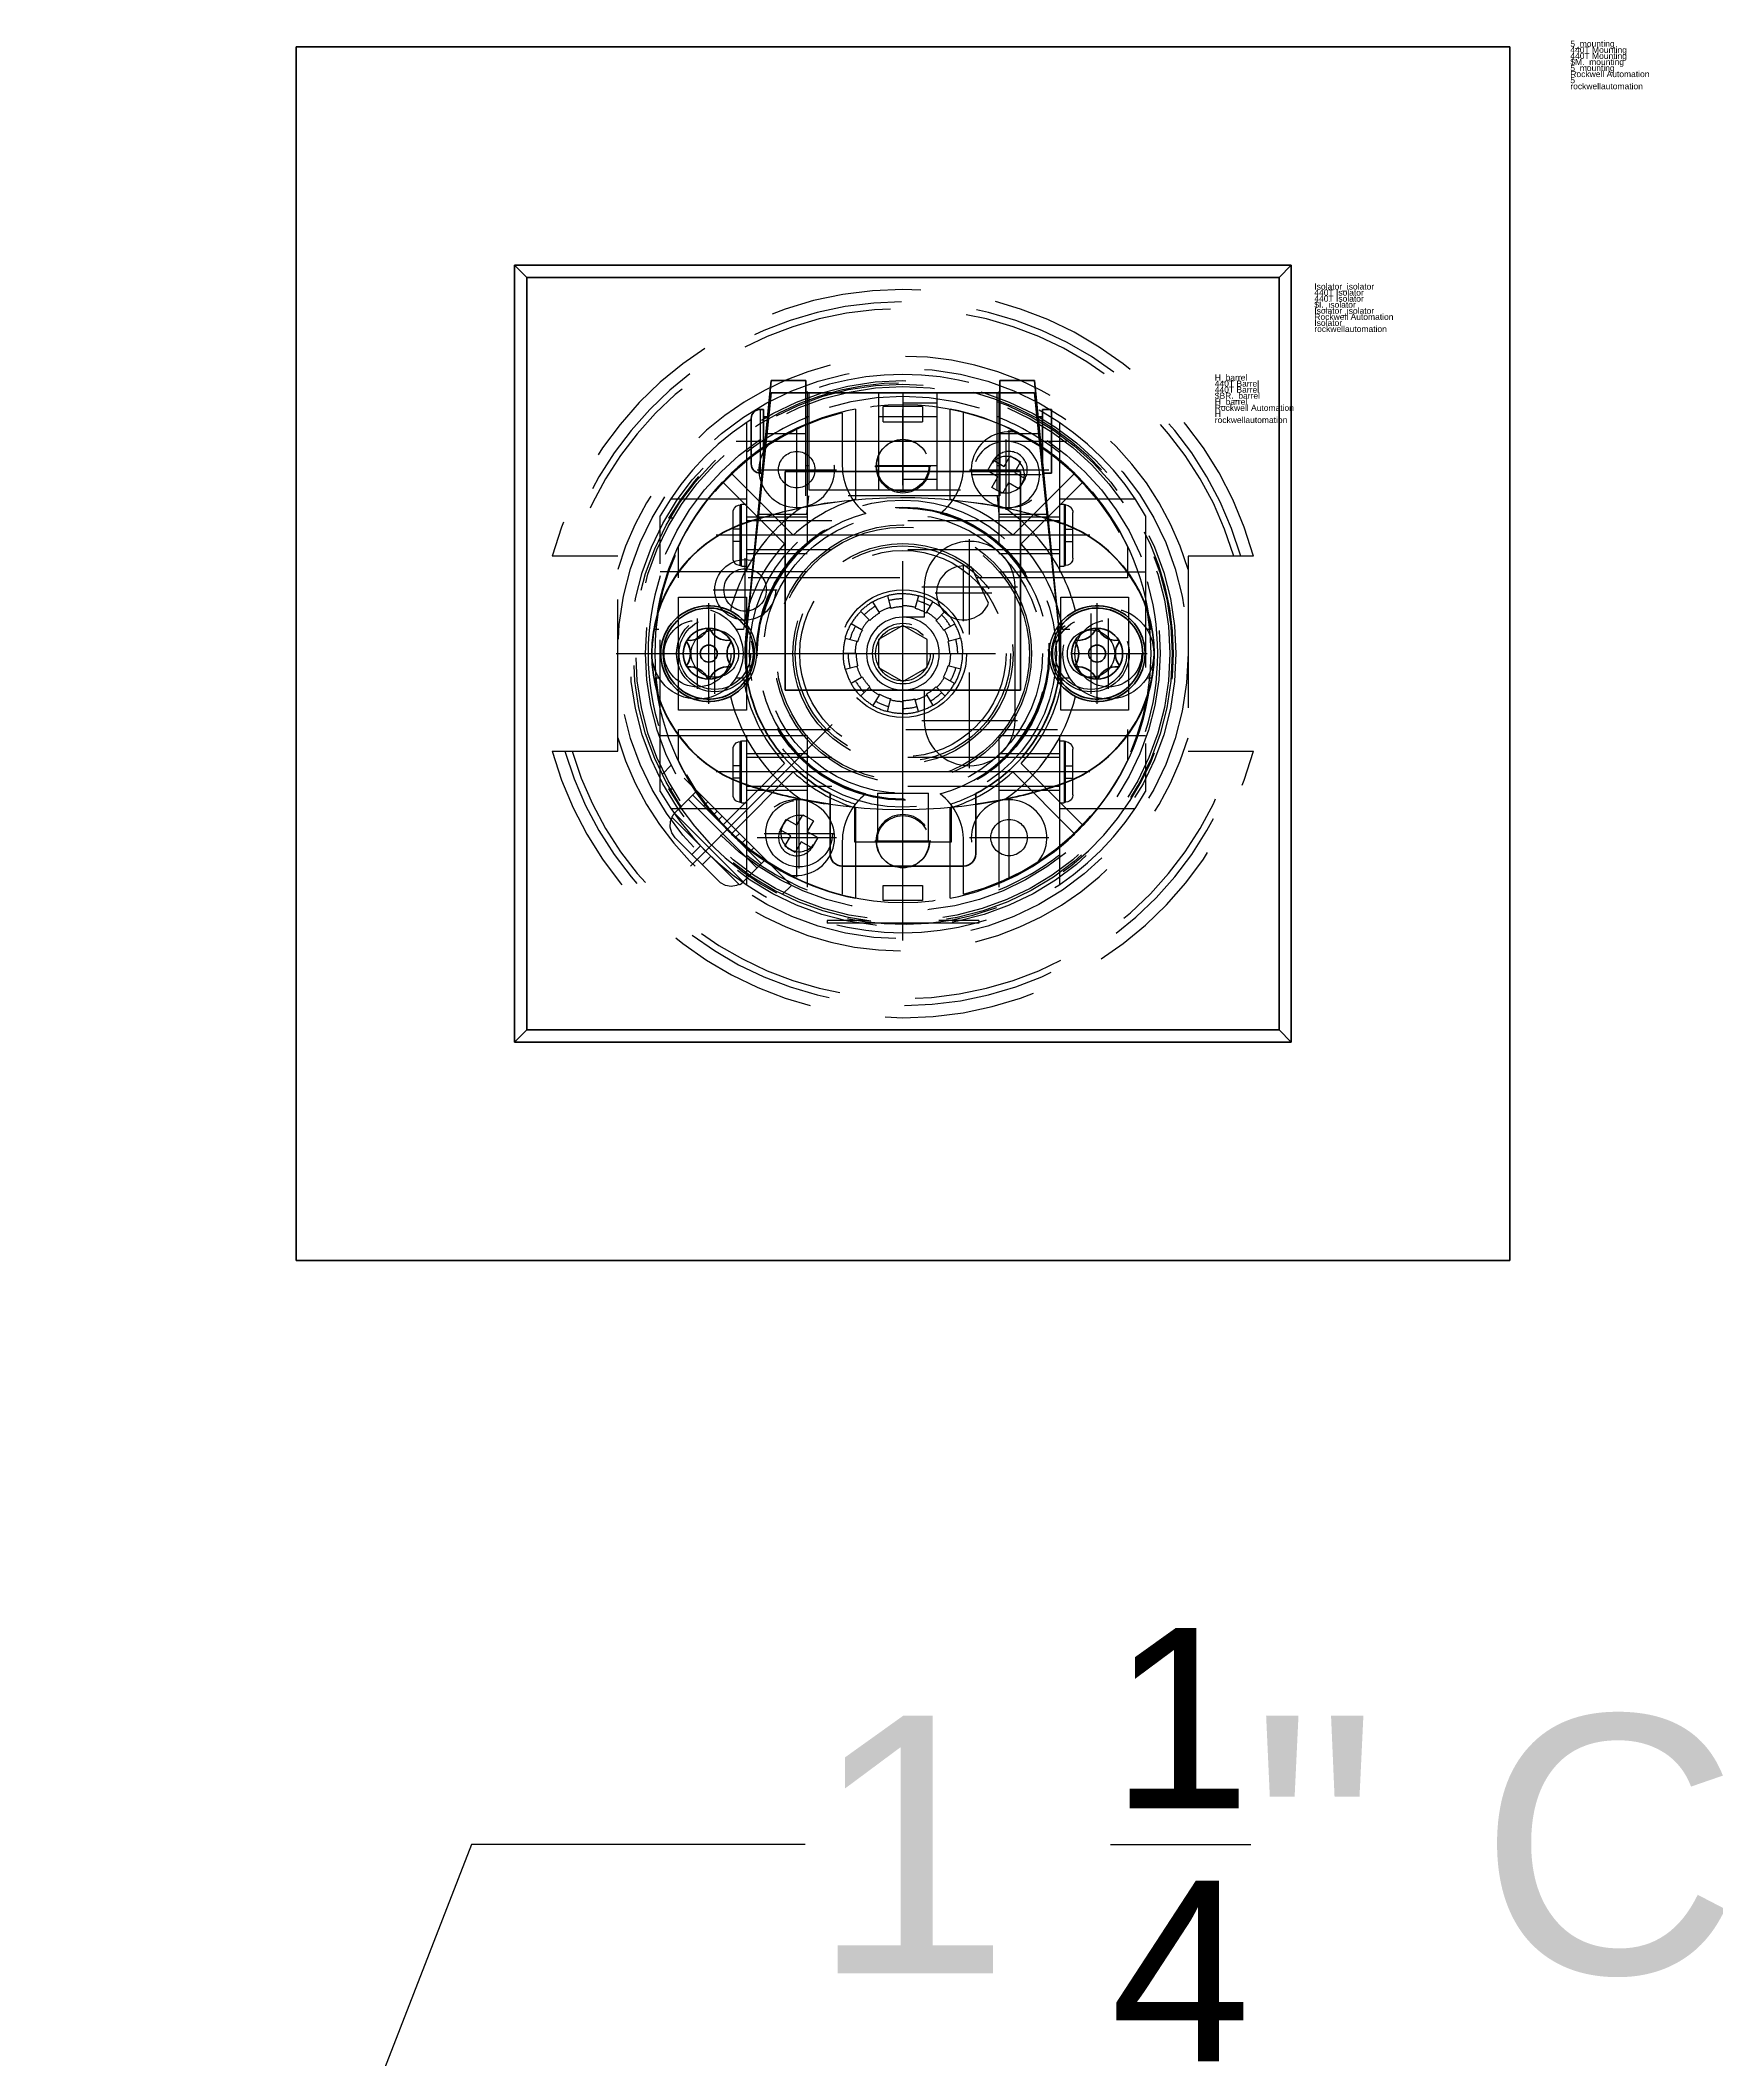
# Model space of a CAD drawing. Header units: inches. Extents: x 0 to 102, y 0 to 66.
# Drawn here: x 76.56 to 82.09, y 26.14 to 32.8 of the extents above; entities that cross this region are included whole.
import ezdxf
from ezdxf.enums import TextEntityAlignment as Align

# ---------------------------------------------------------------- set-up
doc = ezdxf.new("R2010")
doc.units = ezdxf.units.IN
doc.header["$MEASUREMENT"] = 0
doc.linetypes.add('CENTER', pattern=[2, 1.25, -0.25, 0.25, -0.25])
doc.linetypes.add('DASHED', pattern=[0.75, 0.5, -0.25])
for name, color, linetype, lineweight in [('2d ConnectionPoints', 7, 'Continuous', 50), ('AM_0', 7, 'Continuous', 50), ('AM_4', 3, 'Continuous', 25), ('AM_5', 3, 'Continuous', 25), ('AM_6', 2, 'Continuous', 35), ('AM_7', 7, 'CENTER', 25), ('AM_9', 6, 'DASHED', 25)]:
    doc.layers.add(name, color=color, linetype=linetype, lineweight=lineweight)
for name, color, linetype in [('PCAT', 9, 'Continuous'), ('PMISC', 7, 'Continuous'), ('PSYMS', 7, 'Continuous')]:
    doc.layers.add(name, color=color, linetype=linetype)
doc.styles.get("Standard").update_dxf_attribs({"font": 'arial.ttf'})
doc.styles.add('WD', font='romans.shx', dxfattribs={"height": 0.185})
doc.dimstyles.get("Standard").update_dxf_attribs({"dimtxt": 0.18, "dimasz": 0.18, "dimexe": 0.18, "dimexo": 0.0625, "dimgap": 0.09, "dimtad": 0, "dimtih": 1, "dimtoh": 1, "dimdec": 4, "dimzin": 0, "dimdsep": 46, "dimtxsty": 'Standard', "dimcen": 0.09, "dimadec": 0, "dimazin": 0, "dimtfac": 1, "dimtdec": 4, "dimtofl": 0, "dimtmove": 0, "dimatfit": 3, "dimfxl": 1, "dimtolj": 1, "dimtzin": 0, "dimarcsym": 0})

# ---------------------------------------------------------------- blocks, each defined once
blk = doc.blocks.new('AB_440T-MRPSE100E')
at = {"layer": '2d ConnectionPoints'}
blk.add_point((0, 0), dxfattribs=at)
blk.add_point((0, 0), dxfattribs=at)
blk.add_point((0, 0), dxfattribs=at)
blk.add_point((0, 0), dxfattribs=at)
at = {"layer": 'AM_0'}
for p, q in [((-2, 2), (-2, -2)), ((2, 2), (-2, 2)), ((2, -2), (2, 2)), ((-1.28, -1.28), (-1.28, 1.28)), ((-1.28, 1.28), (1.28, 1.28)), ((-1.24, 1.24), (-1.28, 1.28)), ((1.28, 1.28), (1.24, 1.24)), ((1.28, -1.28), (1.28, 1.28)), ((-1.24, -1.24), (-1.24, 1.24)), ((-1.24, 1.24), (1.24, 1.24)), ((1.24, 1.24), (1.24, -1.24)), ((-0.434, 0.9), (-0.5175, 0.0509)), ((-0.32, 0.9), (-0.434, 0.9)), ((-0.32, 0.86), (-0.32, 0.9)), ((0.434, 0.9), (0.32, 0.9)), ((0.32, 0.9), (0.32, 0.86)), ((0.5175, 0.0509), (0.434, 0.9)), ((-0.434, 0.86), (-0.5173, 0.0534)), ((-0.46, 0.805), (-0.47, 0.805)), ((-0.46, 0.805), (-0.46, 0.6356)), ((0.434, 0.86), (-0.434, 0.86)), ((0.5173, 0.0534), (0.434, 0.86)), ((0.49, 0.805), (0.46, 0.805)), ((0.46, 0.805), (0.46, 0.6356)), ((0.49, 0.805), (0.49, 0.595)), ((-0.5, 0.775), (-0.5, 0.625)), ((-0.4458, 0.78), (-0.46, 0.78)), ((0.46, 0.78), (0.4458, 0.78)), ((0.388, 0.6), (-0.388, 0.6)), ((-0.388, 0.6), (-0.388, -0.12)), ((0.388, -0.12), (0.388, 0.6)), ((-0.47, 0.595), (-0.464, 0.595)), ((0.464, 0.595), (0.49, 0.595)), ((-0.6393, 0.084), (-0.6407, 0.084)), ((0.6407, 0.084), (0.6393, 0.084)), ((-0.7124, 0.0426), (-0.7131, 0.0414)), ((-0.5669, 0.0414), (-0.5676, 0.0426)), ((0.5676, 0.0426), (0.5669, 0.0414)), ((0.7131, 0.0414), (0.7124, 0.0426)), ((-0.7131, -0.0414), (-0.7124, -0.0426)), ((-0.5676, -0.0426), (-0.5669, -0.0414)), ((0.5669, -0.0414), (0.5676, -0.0426)), ((0.7124, -0.0426), (0.7131, -0.0414)), ((-0.6407, -0.084), (-0.6393, -0.084)), ((-0.388, -0.12), (0.388, -0.12)), ((0.6393, -0.084), (0.6407, -0.084)), ((-0.24, -0.4613), (-0.24, -0.66)), ((0.24, -0.66), (0.24, -0.4613)), ((-0.2, -0.7), (0.2, -0.7)), ((-1.28, -1.28), (-1.24, -1.24)), ((-1.24, -1.24), (1.24, -1.24)), ((1.24, -1.24), (1.28, -1.28)), ((-1.28, -1.28), (1.28, -1.28)), ((-2, -2), (2, -2))]:
    blk.add_line(p, q, dxfattribs=at)
for points in [[(-0.5129, 0.0939), (-0.5176, 0.0999), (-0.5291, 0.1125), (-0.541, 0.1231), (-0.5554, 0.1334), (-0.5688, 0.141)], [(0.5688, 0.141), (0.5629, 0.1379), (0.5423, 0.1242), (0.5243, 0.1076), (0.5126, 0.0934)], [(-0.5688, -0.141), (-0.5629, -0.1379), (-0.5423, -0.1242), (-0.5243, -0.1076), (-0.5091, -0.0885)], [(0.511, -0.0913), (0.5176, -0.0999), (0.5291, -0.1125), (0.541, -0.1231), (0.5554, -0.1334), (0.5688, -0.141)], [(-0.3369, -0.4795), (-0.2671, -0.4922), (-0.24, -0.4964)], [(0.239, -0.4965), (0.2638, -0.4928), (0.3336, -0.4802), (0.3369, -0.4795)]]:
    blk.add_lwpolyline(points, dxfattribs=at)
for centre in [(-0.64, 0), (0.64, 0)]:
    blk.add_circle(centre, 0.028, dxfattribs=at)
for centre, radius, start, end in [((-0.47, 0.775), 0.03, 90, 180), ((-0.47, 0.625), 0.03, 180, 270), ((-0.372, 0), 0.456, 110, 250), ((0, -1.1664), 1.68, 106.56068, 108.3163), ((0, -1.1664), 1.68, 71.6837, 73.43932), ((0.372, 0), 0.456, 290, 70), ((-0.64, 0), 0.158, 63.20555, 296.79445), ((-0.64, 0), 0.1503, 33.29501, 327.25606), ((0.64, 0), 0.1503, 212.74394, 146.70499), ((0.64, 0), 0.158, 243.20555, 116.79445), ((-0.64, 0), 0.084, 90.47363, 149.52637), ((-0.7022, 0.1076), 0.064, 263.93797, 336.06203), ((-0.64, 0.0801), 0.004, 99.99682, 156.06203), ((-0.64, 0.0801), 0.004, 23.93797, 80.00318), ((-0.64, 0), 0.084, 30.47363, 89.52637), ((-0.5778, 0.1076), 0.064, 203.93797, 276.06203), ((0.64, 0), 0.084, 90.47363, 149.52637), ((0.5778, 0.1076), 0.064, 263.93797, 336.06203), ((0.64, 0.0801), 0.004, 99.99682, 156.06203), ((0.64, 0.0801), 0.004, 23.93797, 80.00318), ((0.64, 0), 0.084, 30.47363, 89.52637), ((0.7022, 0.1076), 0.064, 203.93797, 276.06203), ((-0.64, 0), 0.084, 150.47363, 209.52637), ((-0.7093, 0.04), 0.004, 159.99682, 216.06203), ((-0.7643, 0), 0.064, 323.93797, 36.06203), ((-0.7093, 0.04), 0.004, 83.93797, 140.00318), ((-0.5157, 0), 0.064, 143.93797, 216.06203), ((-0.5707, 0.04), 0.004, 39.99682, 96.06203), ((-0.5707, 0.04), 0.004, 323.93797, 20.00318), ((-0.64, 0), 0.084, 330.47363, 29.52637), ((0, 0), 0.52, 174.10725, 242.51357), ((0, 0), 0.52, 297.48643, 5.89275), ((0.64, 0), 0.084, 150.47363, 209.52637), ((0.5707, 0.04), 0.004, 159.99682, 216.06203), ((0.5157, 0), 0.064, 323.93797, 36.06203), ((0.5707, 0.04), 0.004, 83.93797, 140.00318), ((0.7643, 0), 0.064, 143.93797, 216.06203), ((0.7093, 0.04), 0.004, 39.99682, 96.06203), ((0.7093, 0.04), 0.004, 323.93797, 20.00318), ((0.64, 0), 0.084, 330.47363, 29.52637), ((-0.7093, -0.04), 0.004, 143.93797, 200.00318), ((-0.7093, -0.04), 0.004, 219.99682, 276.06203), ((-0.64, 0), 0.084, 210.47363, 269.52637), ((-0.7022, -0.1076), 0.064, 23.93797, 96.06203), ((-0.64, 0), 0.084, 270.47363, 329.52637), ((-0.5778, -0.1076), 0.064, 83.93797, 156.06203), ((-0.5707, -0.04), 0.004, 263.93797, 320.00318), ((-0.5707, -0.04), 0.004, 339.99682, 36.06203), ((0.5707, -0.04), 0.004, 143.93797, 200.00318), ((0.5707, -0.04), 0.004, 219.99682, 276.06203), ((0.64, 0), 0.084, 210.47363, 269.52637), ((0.5778, -0.1076), 0.064, 23.93797, 96.06203), ((0.64, 0), 0.084, 270.47363, 329.52637), ((0.7022, -0.1076), 0.064, 83.93797, 156.06203), ((0.7093, -0.04), 0.004, 263.93797, 320.00318), ((0.7093, -0.04), 0.004, 339.99682, 36.06203), ((-0.64, -0.0801), 0.004, 203.93797, 260.00318), ((-0.64, -0.0801), 0.004, 279.99682, 336.06203), ((0.64, -0.0801), 0.004, 203.93797, 260.00318), ((0.64, -0.0801), 0.004, 279.99682, 336.06203), ((0, 1.1664), 1.68, 251.6837, 258.43278), ((0, 1.1664), 1.68, 281.56722, 288.3163), ((0, 1.1048), 1.62, 256.79048, 260.87875), ((-0.2, -0.66), 0.04, 180, 270), ((0.2, -0.66), 0.04, 270, 360)]:
    blk.add_arc(centre, radius, start, end, dxfattribs=at)
at = {"layer": 'AM_4'}
blk.add_line((-0.47, 0.805), (-0.47, 0.595), dxfattribs=at)
for start, end in [(146.92829, 166.07363), (13.92637, 33.07171), (193.92637, 234.91002), (305.08998, 346.07363)]:
    blk.add_arc((0, 0), 0.586, start, end, dxfattribs=at)
at = {"layer": 'AM_5', "linetype": 'DASHED'}
for p, q in [((0.516, 0.4377), (-0.516, 0.4377)), ((0.516, 0.3423), (-0.516, 0.3423)), ((0.516, -0.3423), (-0.516, -0.3423)), ((0.516, -0.4377), (-0.516, -0.4377))]:
    blk.add_line(p, q, dxfattribs=at)
at = {"layer": 'AM_7'}
for p, q in [((0, -0.945), (0, 0.945)), ((-0.35, 0.4754), (-0.35, 0.737)), ((0.35, 0.4754), (0.35, 0.737)), ((-0.5495, 0.7), (0.5395, 0.7)), ((0.3406, 0.4744), (0.3406, 0.7054)), ((-0.4808, 0.6062), (-0.2192, 0.6062)), ((-0.0924, 0.6173), (0.0924, 0.6173)), ((-0.0903, 0.62), (0.0903, 0.62)), ((0.2192, 0.6062), (0.4808, 0.6062)), ((0.2251, 0.5899), (0.4561, 0.5899)), ((0.616, 0.39), (-0.616, 0.39)), ((0.22, 0.0625), (0.22, 0.3775)), ((-0.52, 0.105), (-0.52, 0.315)), ((0.2, 0.1065), (0.2, 0.2934)), ((-0.625, 0.21), (-0.415, 0.21)), ((0.0625, 0.22), (0.3775, 0.22)), ((0.1065, 0.2), (0.2934, 0.2)), ((-0.64, -0.1659), (-0.64, 0.1659)), ((0.64, -0.1659), (0.64, 0.1659)), ((-0.6771, -0.1155), (-0.6771, 0.1155)), ((-0.62, -0.1323), (-0.62, 0.1323)), ((0.62, -0.1323), (0.62, 0.1323)), ((0.6771, -0.1155), (0.6771, 0.1155)), ((-0.945, 0), (0.945, 0)), ((0.22, -0.3775), (0.22, -0.0625)), ((-0.7, -0.7), (-0.2333, -0.2333)), ((0.0625, -0.22), (0.3775, -0.22)), ((0.616, -0.39), (-0.616, -0.39)), ((-0.35, -0.737), (-0.35, -0.4754)), ((-0.3424, -0.7085), (-0.3424, -0.4775)), ((0.35, -0.737), (0.35, -0.4754)), ((-0.4579, -0.593), (-0.2269, -0.593)), ((-0.4808, -0.6062), (-0.2192, -0.6062)), ((-0.0924, -0.6173), (0.0924, -0.6173)), ((-0.0903, -0.62), (0.0903, -0.62)), ((0.2192, -0.6062), (0.4808, -0.6062))]:
    blk.add_line(p, q, dxfattribs=at)
at = {"layer": 'AM_9'}
for p, q in [((-0.32, 0.52), (-0.32, 0.86)), ((-0.316, 0.864), (-0.316, 0.27)), ((-0.31, 0.86), (-0.31, 0.54)), ((-0.156, 0.806), (-0.156, 0.5086)), ((-0.08, 0.86), (-0.08, 0.54)), ((0.065, 0.814), (-0.065, 0.814)), ((-0.065, 0.764), (-0.065, 0.814)), ((0, 0.86), (0, 0.54)), ((0.112, 0.8258), (0, 0.8258)), ((0.065, 0.814), (0.065, 0.764)), ((0.112, 0.86), (0.112, 0.54)), ((0.156, 0.5086), (0.156, 0.806)), ((0.31, 0.86), (0.31, 0.54)), ((0.316, 0.864), (0.316, 0.27)), ((0.32, 0.86), (0.32, 0.52)), ((-0.516, 0.7617), (-0.516, 0.27)), ((-0.31, 0.78), (-0.32, 0.78)), ((-0.2, 0.7932), (-0.2, 0.62)), ((0.112, 0.78), (-0.08, 0.78)), ((-0.065, 0.764), (0.065, 0.764)), ((0.2, 0.62), (0.2, 0.7932)), ((0.32, 0.78), (0.31, 0.78)), ((0.516, 0.7617), (0.516, 0.27)), ((-0.32, 0.724), (-0.4513, 0.724)), ((0.4513, 0.724), (0.32, 0.724)), ((-0.32, 0.62), (-0.31, 0.62)), ((-0.08, 0.62), (0.112, 0.62)), ((0.2786, 0.6026), (0.2986, 0.6372)), ((0.3133, 0.5826), (0.2786, 0.6026)), ((0.2986, 0.6372), (0.3333, 0.6172)), ((0.31, 0.62), (0.32, 0.62)), ((0.3333, 0.6172), (0.3533, 0.6519)), ((0.3533, 0.6519), (0.3879, 0.6319)), ((0.3879, 0.6319), (0.3679, 0.5972)), ((-0.5945, 0.5662), (-0.3901, 0.3618)), ((-0.3618, 0.3901), (-0.5662, 0.5945)), ((-0.31, 0.54), (0.31, 0.54)), ((0.112, 0.5742), (0, 0.5742)), ((0.2933, 0.5479), (0.3133, 0.5826)), ((0.3279, 0.5279), (0.2933, 0.5479)), ((0.3479, 0.5626), (0.3279, 0.5279)), ((0.3825, 0.5426), (0.3479, 0.5626)), ((0.5662, 0.5945), (0.3618, 0.3901)), ((0.3679, 0.5972), (0.4025, 0.5772)), ((0.4025, 0.5772), (0.3825, 0.5426)), ((0.3901, 0.3618), (0.5945, 0.5662)), ((-0.7657, 0.51), (-0.516, 0.51)), ((-0.536, 0.29), (-0.536, 0.49)), ((-0.532, 0.49), (-0.536, 0.49)), ((-0.532, 0.288), (-0.532, 0.492)), ((-0.516, 0.492), (-0.532, 0.492)), ((0.32, 0.52), (-0.32, 0.52)), ((-0.3165, 0.46), (-0.3106, 0.52)), ((0.3106, 0.52), (0.3165, 0.46)), ((0.516, 0.51), (0.7657, 0.51)), ((0.532, 0.492), (0.516, 0.492)), ((0.532, 0.492), (0.532, 0.288)), ((0.536, 0.49), (0.532, 0.49)), ((0.536, 0.29), (0.536, 0.49)), ((-0.8, -0.4543), (-0.8, 0.4543)), ((-0.7586, 0.446), (-0.7725, 0.446)), ((-0.56, 0.3146), (-0.56, 0.4654)), ((-0.532, 0.41), (-0.56, 0.41)), ((-0.316, 0.45), (-0.516, 0.45)), ((-0.4773, 0.46), (-0.3165, 0.46)), ((0.516, 0.45), (0.316, 0.45)), ((0.3165, 0.46), (0.4773, 0.46)), ((0.532, 0.41), (0.56, 0.41)), ((0.56, 0.3146), (0.56, 0.4654)), ((0.8, 0.4543), (0.8, -0.4543)), ((-0.74, 0.25), (-0.74, 0.3533)), ((-0.532, 0.37), (-0.56, 0.37)), ((0.532, 0.37), (0.56, 0.37)), ((0.74, 0.3533), (0.74, 0.25)), ((-0.94, 0.3217), (-1.1561, 0.3217)), ((-0.94, -0.3217), (-0.94, 0.3217)), ((-0.316, 0.27), (-0.8, 0.27)), ((-0.536, 0.29), (-0.532, 0.29)), ((-0.532, 0.288), (-0.516, 0.288)), ((-0.516, 0.33), (-0.316, 0.33)), ((0.2822, 0.1658), (0.2266, 0.2849)), ((0.316, 0.33), (0.516, 0.33)), ((0.316, 0.27), (0.8, 0.27)), ((0.516, 0.288), (0.532, 0.288)), ((0.532, 0.29), (0.536, 0.29)), ((1.1561, 0.3217), (0.94, 0.3217)), ((0.94, 0.3217), (0.94, -0.3217)), ((0.74, 0.25), (-0.74, 0.25)), ((0.07, 0.22), (0.07, 0.12)), ((0.37, -0.22), (0.37, 0.22)), ((-0.74, -0.186), (-0.74, 0.186)), ((-0.74, 0.186), (-0.516, 0.186)), ((-0.516, 0.186), (-0.516, -0.186)), ((-0.1397, 0.1397), (-0.1114, 0.1114)), ((-0.0788, 0.1364), (-0.0988, 0.171)), ((-0.0772, 0.1336), (-0.0788, 0.1364)), ((-0.0511, 0.1908), (-0.0408, 0.1521)), ((-0.0408, 0.1521), (-0.0399, 0.149)), ((0, 0.1575), (0, 0.1975)), ((0, 0.1543), (0, 0.1575)), ((0.0408, 0.1521), (0.0399, 0.149)), ((0.0511, 0.1908), (0.0408, 0.1521)), ((0.0772, 0.1336), (0.0787, 0.1364)), ((0.0787, 0.1364), (0.0987, 0.171)), ((0.1397, 0.1397), (0.1114, 0.1114)), ((0.52, -0.186), (0.52, 0.186)), ((0.52, 0.186), (0.744, 0.186)), ((0.744, 0.186), (0.744, -0.186)), ((-0.8042, 0.0797), (-0.8171, 0.0797)), ((-0.526, 0.0797), (-0.55, 0.0797)), ((-0.5091, 0.0885), (-0.5129, 0.0939)), ((-0.1364, 0.0787), (-0.171, 0.0987)), ((-0.1336, 0.0772), (-0.1364, 0.0787)), ((-0.1114, 0.1114), (-0.1091, 0.1091)), ((0, 0.0924), (-0.08, 0.0462)), ((0.07, 0.12), (0, 0.12)), ((0.08, 0.0462), (0, 0.0924)), ((0.1114, 0.1114), (0.1091, 0.1091)), ((0.1336, 0.0772), (0.1364, 0.0787)), ((0.1364, 0.0787), (0.171, 0.0987)), ((0.5126, 0.0934), (0.5091, 0.0885)), ((0.55, 0.0797), (0.526, 0.0797)), ((0.8171, 0.0797), (0.8042, 0.0797)), ((-0.1575, 0), (-0.1975, 0)), ((-0.1908, 0.0511), (-0.1521, 0.0408)), ((-0.1543, 0), (-0.1575, 0)), ((-0.1521, 0.0408), (-0.149, 0.0399)), ((-0.08, 0.0462), (-0.08, -0.0462)), ((0.08, -0.0462), (0.08, 0.0462)), ((0.1521, 0.0408), (0.149, 0.0399)), ((0.1908, 0.0511), (0.1521, 0.0408)), ((0.1575, 0), (0.1975, 0)), ((-0.1908, -0.0511), (-0.1521, -0.0408)), ((-0.1521, -0.0408), (-0.149, -0.0399)), ((-0.08, -0.0462), (0, -0.0924)), ((0, -0.0924), (0.08, -0.0462)), ((0.1521, -0.0408), (0.149, -0.0399)), ((0.1908, -0.0511), (0.1521, -0.0408)), ((0.1543, 0), (0.1575, 0)), ((-0.8171, -0.0797), (-0.8042, -0.0797)), ((-0.55, -0.0797), (-0.526, -0.0797)), ((-0.1364, -0.0788), (-0.171, -0.0988)), ((-0.1397, -0.1397), (-0.1114, -0.1114)), ((-0.1336, -0.0772), (-0.1364, -0.0788)), ((-0.1114, -0.1114), (-0.1091, -0.1091)), ((0.07, -0.12), (0.07, -0.22)), ((0.1114, -0.1114), (0.1091, -0.1091)), ((0.1397, -0.1397), (0.1114, -0.1114)), ((0.1336, -0.0772), (0.1364, -0.0788)), ((0.1364, -0.0788), (0.171, -0.0988)), ((0.5091, -0.0885), (0.511, -0.0913)), ((0.526, -0.0797), (0.55, -0.0797)), ((0.8042, -0.0797), (0.8171, -0.0797)), ((-0.516, -0.186), (-0.74, -0.186)), ((-0.0788, -0.1364), (-0.0988, -0.171)), ((-0.0772, -0.1336), (-0.0788, -0.1364)), ((-0.0511, -0.1908), (-0.0408, -0.1521)), ((-0.0408, -0.1521), (-0.0399, -0.149)), ((0, -0.1543), (0, -0.1575)), ((0, -0.1575), (0, -0.1975)), ((0.0408, -0.1521), (0.0399, -0.149)), ((0.0511, -0.1908), (0.0408, -0.1521)), ((0.0772, -0.1336), (0.0787, -0.1364)), ((0.0787, -0.1364), (0.0987, -0.171)), ((0.744, -0.186), (0.52, -0.186)), ((-0.74, -0.3533), (-0.74, -0.25)), ((-0.74, -0.25), (0.74, -0.25)), ((0.74, -0.25), (0.74, -0.3533)), ((-1.1561, -0.3217), (-0.94, -0.3217)), ((-0.8, -0.27), (-0.316, -0.27)), ((-0.56, -0.4654), (-0.56, -0.3146)), ((-0.532, -0.29), (-0.536, -0.29)), ((-0.536, -0.49), (-0.536, -0.29)), ((-0.532, -0.492), (-0.532, -0.288)), ((-0.516, -0.288), (-0.532, -0.288)), ((-0.516, -0.27), (-0.516, -0.7617)), ((-0.316, -0.33), (-0.516, -0.33)), ((-0.316, -0.27), (-0.316, -0.864)), ((0.316, -0.27), (0.8, -0.27)), ((0.316, -0.27), (0.316, -0.864)), ((0.516, -0.33), (0.316, -0.33)), ((0.516, -0.27), (0.516, -0.7617)), ((0.532, -0.288), (0.516, -0.288)), ((0.532, -0.288), (0.532, -0.492)), ((0.536, -0.29), (0.532, -0.29)), ((0.536, -0.49), (0.536, -0.29)), ((0.56, -0.4654), (0.56, -0.3146)), ((0.94, -0.3217), (1.1561, -0.3217)), ((-0.7637, -0.3677), (-0.7939, -0.3979)), ((-0.3677, -0.7637), (-0.7637, -0.3677)), ((-0.3901, -0.3618), (-0.5945, -0.5662)), ((-0.5662, -0.5945), (-0.3618, -0.3901)), ((-0.532, -0.37), (-0.56, -0.37)), ((0.3618, -0.3901), (0.5662, -0.5945)), ((0.5945, -0.5662), (0.3901, -0.3618)), ((0.532, -0.37), (0.56, -0.37)), ((-0.7725, -0.446), (-0.7586, -0.446)), ((-0.6788, -0.4525), (-0.7524, -0.5261)), ((-0.532, -0.41), (-0.56, -0.41)), ((-0.516, -0.45), (-0.316, -0.45)), ((-0.084, -0.46), (0.084, -0.46)), ((-0.084, -0.46), (-0.084, -0.62)), ((0.084, -0.62), (0.084, -0.46)), ((0.316, -0.45), (0.516, -0.45)), ((0.532, -0.41), (0.56, -0.41)), ((-0.7657, -0.51), (-0.516, -0.51)), ((-0.7524, -0.5261), (-0.5261, -0.7524)), ((-0.4808, -0.7071), (-0.7071, -0.4808)), ((-0.4667, -0.693), (-0.693, -0.4667)), ((-0.6572, -0.5024), (-0.6431, -0.4883)), ((-0.6124, -0.519), (-0.6265, -0.5332)), ((-0.536, -0.49), (-0.532, -0.49)), ((-0.532, -0.492), (-0.516, -0.492)), ((-0.3497, -0.5657), (-0.3297, -0.5311)), ((-0.3297, -0.5311), (-0.2951, -0.5511)), ((-0.16, -0.4948), (-0.16, -0.62)), ((-0.156, -0.5086), (-0.156, -0.806)), ((0.156, -0.806), (0.156, -0.5086)), ((0.16, -0.62), (0.16, -0.4948)), ((0.516, -0.492), (0.532, -0.492)), ((0.516, -0.51), (0.7657, -0.51)), ((0.532, -0.49), (0.536, -0.49)), ((-0.762, -0.5391), (-0.5391, -0.762)), ((-0.5954, -0.536), (-0.6096, -0.5501)), ((-0.5531, -0.6065), (-0.539, -0.5924)), ((-0.4043, -0.5803), (-0.3843, -0.5457)), ((-0.3697, -0.6003), (-0.4043, -0.5803)), ((-0.3843, -0.5457), (-0.3497, -0.5657)), ((-0.2951, -0.5511), (-0.3151, -0.5857)), ((-0.3151, -0.5857), (-0.2804, -0.6057)), ((-0.7504, -0.6073), (-0.6073, -0.7504)), ((-0.6675, -0.6336), (-0.6958, -0.6619)), ((-0.5332, -0.6265), (-0.519, -0.6124)), ((-0.4913, -0.6401), (-0.5054, -0.6542)), ((-0.3897, -0.635), (-0.3697, -0.6003)), ((-0.3551, -0.655), (-0.3897, -0.635)), ((-0.3351, -0.6203), (-0.3551, -0.655)), ((-0.3004, -0.6403), (-0.3351, -0.6203)), ((-0.2804, -0.6057), (-0.3004, -0.6403)), ((-0.2, -0.62), (-0.2, -0.7932)), ((-0.16, -0.62), (0.16, -0.62)), ((0.2, -0.7932), (0.2, -0.62)), ((-0.6336, -0.6675), (-0.6619, -0.6958)), ((-0.5261, -0.7524), (-0.4525, -0.6788)), ((-0.398, -0.7939), (-0.3677, -0.7637)), ((-0.065, -0.764), (0.065, -0.764)), ((-0.065, -0.814), (-0.065, -0.764)), ((0.065, -0.764), (0.065, -0.814)), ((0.065, -0.814), (-0.065, -0.814)), ((-0.1189, -0.88), (-0.25, -0.88)), ((-0.25, -0.88), (-0.25, -0.888)), ((0.25, -0.888), (-0.25, -0.888)), ((0.25, -0.88), (0.1189, -0.88)), ((0.25, -0.88), (0.25, -0.888))]:
    blk.add_line(p, q, dxfattribs=at)
for points in [[(-0.56, 0.4654), (-0.5591, 0.4721), (-0.5554, 0.4799), (-0.5495, 0.4858), (-0.5422, 0.4892), (-0.536, 0.49)], [(0.3369, 0.4795), (0.2849, 0.4893), (0.2329, 0.4974), (0.1803, 0.5039), (0.1276, 0.5088), (0.0834, 0.5115), (0.0388, 0.5132), (-0.0075, 0.5136), (-0.0538, 0.5128), (-0.1237, 0.5091), (-0.1932, 0.5025), (-0.2633, 0.4928), (-0.3336, 0.4802), (-0.3369, 0.4795)], [(0.536, 0.49), (0.5374, 0.49), (0.5451, 0.4882), (0.5518, 0.4839), (0.5568, 0.4777), (0.5596, 0.47), (0.56, 0.4654)], [(-0.536, 0.29), (-0.5391, 0.2902), (-0.5466, 0.2925), (-0.5505, 0.295), (-0.556, 0.301), (-0.5593, 0.3086), (-0.56, 0.3146)], [(0.56, 0.3146), (0.5585, 0.3061), (0.5544, 0.2987), (0.5505, 0.295), (0.5435, 0.2912), (0.536, 0.29)], [(-0.56, -0.3146), (-0.5591, -0.3079), (-0.5554, -0.3001), (-0.5495, -0.2942), (-0.5422, -0.2908), (-0.536, -0.29)], [(0.536, -0.29), (0.5374, -0.29), (0.5451, -0.2918), (0.5518, -0.2961), (0.5568, -0.3023), (0.5596, -0.31), (0.56, -0.3146)], [(-0.536, -0.49), (-0.5391, -0.4898), (-0.5466, -0.4875), (-0.5505, -0.485), (-0.556, -0.479), (-0.5593, -0.4714), (-0.56, -0.4654)], [(0.56, -0.4654), (0.5585, -0.4739), (0.5544, -0.4813), (0.5505, -0.485), (0.5435, -0.4888), (0.536, -0.49)], [(-0.24, -0.4964), (-0.1973, -0.502), (-0.1276, -0.5088), (-0.0676, -0.5122), (-0.0068, -0.5136), (0.0538, -0.5128), (0.1241, -0.509), (0.1941, -0.5024), (0.239, -0.4965)], [(-0.7504, -0.6073), (-0.7618, -0.5911), (-0.7671, -0.5722), (-0.7657, -0.5531), (-0.7607, -0.5404)], [(-0.5404, -0.7607), (-0.5482, -0.7642), (-0.5666, -0.7673), (-0.5851, -0.7643), (-0.6018, -0.7552), (-0.6073, -0.7504)]]:
    blk.add_lwpolyline(points, dxfattribs=at)
for centre, radius in [((0, 0), 0.94), ((0, 0), 0.9), ((0, 0), 0.888), ((0, 0), 0.88), ((0, 0), 0.848), ((-0.35, 0.6062), 0.06), ((0, 0.6173), 0.088), ((0, 0.62), 0.086), ((0, 0), 0.506), ((0, 0), 0.483), ((0, 0), 0.482), ((0, 0), 0.48), ((0, 0), 0.46), ((0, 0), 0.424), ((0, 0), 0.417), ((0, 0), 0.363), ((0, 0), 0.355), ((0, 0), 0.34), ((-0.52, 0.21), 0.1), ((-0.52, 0.21), 0.07), ((0, 0), 0.21), ((-0.6771, 0), 0.15), ((-0.64, 0), 0.15), ((0.64, 0), 0.15), ((0.6771, 0), 0.15), ((-0.6771, 0), 0.11), ((-0.62, 0), 0.126), ((-0.62, 0), 0.118), ((-0.62, 0), 0.078), ((0, 0), 0.1), ((0, 0), 0.09), ((0.62, 0), 0.126), ((0.62, 0), 0.118), ((0.62, 0), 0.078), ((0.6771, 0), 0.11), ((-0.3424, -0.593), 0.11), ((0, -0.6173), 0.088), ((0, -0.62), 0.086), ((0.35, -0.6062), 0.06)]:
    blk.add_circle(centre, radius, dxfattribs=at)
for centre, radius, start, end in [((0, 0), 1.2, 15.54826, 164.45174), ((0, 0), 1.1594, 16.1067, 163.8933), ((0, 0), 1.1368, 16.43707, 163.56293), ((0, 0), 0.98, 16.42642, 163.57358), ((0, 0), 0.92, 29.59185, 150.40815), ((0, 0), 0.892, 210, 150), ((0, 0), 0.821, 100.9535, 133.60411), ((0, 0), 0.82, 62.5374, 117.4626), ((0, 0), 0.821, 46.39589, 79.0465), ((0, 0), 0.818, 104.15221, 255.84779), ((0, 0), 0.84, 112.09791, 127.90004), ((0, 0), 0.818, 284.15221, 75.84779), ((0, 0), 0.84, 52.09996, 67.90209), ((0, 0), 0.82, 122.53558, 154.48054), ((-0.35, 0.6062), 0.1246, 136.93462, 103.06356), ((0.35, 0.6062), 0.1246, 76.93644, 43.06538), ((0.3406, 0.5899), 0.11, 256.77501, 253.51499), ((0.35, 0.6062), 0.06, 320.99164, 159.07586), ((0, 0), 0.82, 25.51946, 57.46442), ((0, 0.62), 0.2, 180, 232.184), ((0, 0.62), 0.2, 307.816, 360), ((0.3406, 0.5899), 0.06, 245.8161, 140.99164), ((0, 0), 0.821, 136.39589, 174.43194), ((0, 0), 0.821, 5.56806, 43.60411), ((0, -1.1048), 1.62, 98.52065, 109.84156), ((0, 0), 0.586, 125.08998, 146.92829), ((0, -1.1664), 1.68, 97.57659, 106.49067), ((0, 0), 0.532, 107.05162, 132.84552), ((0, 0), 0.532, 47.15448, 72.94838), ((0, -1.1664), 1.68, 73.50933, 82.2121), ((0, -1.1048), 1.62, 70.15844, 80.86555), ((0, 0), 0.586, 33.07171, 54.91002), ((-0.372, 0), 0.4552, 113, 247), ((0, 0), 0.478, 104.86478, 255.13522), ((0, 0), 0.478, 284.86478, 75.13522), ((0.372, 0), 0.4552, 293, 67), ((0, 0), 0.532, 137.15448, 171.38832), ((0.22, 0.22), 0.15, 0, 180), ((0, 0), 0.532, 8.61168, 42.84552), ((0.2, 0.2), 0.089, 72.61126, 337.38874), ((0, 0), 0.84, 162.24721, 197.75279), ((0, 0), 0.84, 342.24721, 17.75279), ((0, 0), 0.1968, 135, 150), ((0, 0), 0.1975, 120, 135), ((0, 0), 0.1806, 120, 135), ((0, 0), 0.1543, 120, 135), ((0, 0), 0.1968, 105, 120), ((0, 0), 0.1575, 105, 120), ((0, 0), 0.1975, 90, 105), ((0, 0), 0.1806, 90, 105), ((0, 0), 0.1543, 90, 105), ((0, 0), 0.1968, 75, 90), ((0, 0), 0.1575, 75, 90), ((0, 0), 0.1543, 60, 75), ((0, 0), 0.1806, 60, 75), ((0, 0), 0.1975, 60, 75), ((0, 0), 0.1575, 45, 60), ((0, 0), 0.1968, 45, 60), ((0, 0), 0.1975, 30, 45), ((0, 0), 0.5167, 170.14198, 189.85802), ((-0.64, 0), 0.1503, 327.25606, 33.29501), ((-0.64, 0), 0.158, 325.95037, 34.04963), ((0, 0), 0.1975, 150, 165), ((0, 0), 0.1806, 150, 165), ((0, 0), 0.1543, 150, 165), ((0, 0), 0.1575, 135, 150), ((0, 0), 0.12, 90, 270), ((0, 0), 0.12, 270, 90), ((0, 0), 0.1543, 30, 45), ((0, 0), 0.1806, 30, 45), ((0, 0), 0.1575, 15, 30), ((0, 0), 0.1968, 15, 30), ((0.64, 0), 0.158, 145.95037, 214.04963), ((0.64, 0), 0.1503, 146.70499, 212.74394), ((0, 0), 0.5167, 350.14198, 9.85802), ((0, 0), 0.1968, 165, 180), ((0, 0), 0.1575, 165, 180), ((0, 0), 0.1543, 180, 195), ((0, 0), 0.1543, 0, 15), ((0, 0), 0.1575, 345, 0), ((0, 0), 0.1806, 360, 15), ((0, 0), 0.1975, 0, 15), ((0, 0), 0.1975, 180, 195), ((0, 0), 0.1968, 195, 210), ((0, 0), 0.1806, 180, 195), ((0, 0), 0.1575, 195, 210), ((0, 0), 0.1543, 330, 345), ((0, 0), 0.1806, 330, 345), ((0, 0), 0.1975, 330, 345), ((0, 0), 0.1968, 345, 0), ((0, 0), 0.821, 185.56806, 223.60411), ((0, 0), 0.532, 188.61168, 222.84552), ((0, 0), 0.1975, 210, 225), ((0, 0), 0.1806, 210, 225), ((0, 0), 0.1543, 210, 225), ((0, 0), 0.1575, 225, 240), ((0, 0), 0.1543, 300, 315), ((0, 0), 0.1806, 300, 315), ((0, 0), 0.1575, 315, 330), ((0, 0), 0.1968, 315, 330), ((0, 0), 0.532, 317.15448, 351.38832), ((0, 0), 0.821, 316.39589, 354.43194), ((0, 0), 0.1968, 225, 240), ((0, 0), 0.1975, 240, 255), ((0, 0), 0.1806, 240, 255), ((0, 0), 0.1543, 240, 255), ((0, 0), 0.1968, 255, 270), ((0, 0), 0.1575, 255, 270), ((0, 0), 0.1543, 270, 285), ((0, 0), 0.1806, 270, 285), ((0, 0), 0.1975, 270, 285), ((0, 0), 0.1575, 285, 300), ((0, 0), 0.1968, 285, 300), ((0, 0), 0.1975, 300, 315), ((0.22, -0.22), 0.15, 180, 0), ((0, 0), 1.2, 195.54826, 344.45174), ((0, 0), 1.1594, 196.1067, 343.8933), ((0, 0), 1.1368, 196.43707, 343.56293), ((0, 0), 0.98, 196.42642, 343.57358), ((0, 0), 0.82, 205.51946, 237.47212), ((0, 0), 0.532, 227.15448, 252.94838), ((0, 0), 0.532, 287.05162, 312.84552), ((0, 0), 0.82, 302.52788, 334.48054), ((0, 0), 0.92, 209.59185, 330.40815), ((0, 1.1048), 1.62, 250.15844, 256.79048), ((0, 0), 0.52, 242.51357, 252.07979), ((0, -0.62), 0.2, 127.816, 180), ((0, -0.62), 0.2, 0, 52.184), ((0, 0), 0.52, 287.92021, 297.48643), ((0, 1.1048), 1.62, 278.49669, 289.84156), ((-0.7128, -0.5657), 0.056, 135, 151.60155), ((-0.35, -0.6062), 0.1246, 256.87068, 223.12787), ((0.35, -0.6062), 0.1246, 316.87213, 283.12932), ((0, 0), 0.821, 226.39589, 259.0465), ((-0.35, -0.6062), 0.06, 142.67768, 337.25539), ((-0.3424, -0.593), 0.06, 63.91738, 322.67768), ((0, 0), 0.821, 280.9535, 313.60411), ((0, 0), 0.84, 232.09996, 247.90209), ((0, 0), 0.84, 292.09791, 307.90004), ((0, 0), 0.82, 242.52643, 297.47357), ((-0.5657, -0.7128), 0.056, 298.39845, 315)]:
    blk.add_arc(centre, radius, start, end, dxfattribs=at)
at = {"style": 'WD', "width": 0.7}
for tag, p in [('INST', (0, 2.1696)), ('LOC', (0, 2)), ('DESC1', (0, 1.8438)), ('DESC2', (0, 1.6875)), ('DESC3', (0, 1.5396)), ('XREF', (0, 0.9688))]:
    blk.add_attdef(tag, text='', height=0.125, dxfattribs=at).set_placement(p, align=Align.CENTER)
at = {"style": 'WD'}
blk.add_attdef('TAG1', text='', height=0.125, dxfattribs=at).set_placement((0, 1.375), align=Align.CENTER)
at = {"style": 'WD', "flags": 9}
blk.add_attdef('FAMILY', (0.2047, 1.3398), '', height=0.01, dxfattribs=at)
for tag, p in [('ASSYCODE', (0.23, 1.2589)), ('MFG', (0.2278, 1.2762)), ('CAT', (0.2297, 1.2957))]:
    blk.add_attdef(tag, text='', height=0.01, dxfattribs=at).set_placement(p, align=Align.CENTER)
at = {"layer": 'AM_6'}
for tag, p, flags in [('NB', (2.2, 2), 8), ('NN', (2.2, 1.98), 8), ('NT', (2.2, 1.96), 8), ('NBSYN', (2.2, 1.94), 8), ('LINA', (2.2, 1.92), 8), ('CATALOG', (2.2, 1.9), 8), ('COMPANY', (2.2, 1.86), 8), ('M', (2.2, 1.88), 8), ('PSOL_0', (2.2, 1.84), 9), ('PSOL_1', (2.2, 1.82), 9), ('NB', (1.3561, 1.2), 8), ('NN', (1.3561, 1.18), 8), ('NT', (1.3561, 1.16), 8), ('NBSYN', (1.3561, 1.14), 8), ('LINA', (1.3561, 1.12), 8), ('CATALOG', (1.3561, 1.1), 8), ('COMPANY', (1.3561, 1.06), 8), ('I', (1.3561, 1.08), 8), ('PSOL_0', (1.3561, 1.04), 9), ('PSOL_1', (1.3561, 1.02), 9), ('NB', (1.028, 0.9), 8), ('NN', (1.028, 0.88), 8), ('NT', (1.028, 0.86), 8), ('CATALOG', (1.028, 0.8), 8), ('NBSYN', (1.028, 0.84), 8), ('LINA', (1.028, 0.82), 8), ('BR', (1.028, 0.78), 8), ('COMPANY', (1.028, 0.76), 8), ('PSOL_0', (1.028, 0.74), 9), ('PSOL_1', (1.028, 0.72), 9)]:
    blk.add_attdef(tag, p, '', height=0.02, dxfattribs=dict(at, flags=flags))
blk = doc.blocks.new('*D32')
at = {"color": 0, "lineweight": -2, "transparency": 16777216}
for p, q in [((77.9832, 26.8515), (77.5845, 25.8263)), ((79.0832, 26.8515), (77.9832, 26.8515)), ((76.8738, 23.9089), (76.8738, 24.0889)), ((76.7838, 23.9989), (76.9638, 23.9989))]:
    blk.add_line(p, q, dxfattribs=at)
at = {"color": 0, "transparency": 16777216}
blk.add_solid([(77.4136, 25.8928), (77.7554, 25.7599), (77.1858, 24.8011)], dxfattribs=at)
at = {"layer": 'Defpoints', "color": 0, "transparency": 16777216}
for p in [(77.1858, 24.8011), (76.5619, 23.1967)]:
    blk.add_point(p, dxfattribs=at)
at = {"color": 0, "transparency": 16777216, "insert": (84.8876, 26.8515), "char_height": 0.85, "attachment_point": 5}
blk.add_mtext('\\A1;1 {\\H0.7x;\\S1/4;}" Conduit Knockout', dxfattribs=at)

msp = doc.modelspace()

# ---------------------------------------------------------------- block references
at = {"layer": 'PSYMS'}
ref = msp.add_blockref('AB_440T-MRPSE100E', (79.40503, 30.77635), dxfattribs=at)
ref.add_attrib('NB', '5_mounting', (81.60503, 32.77635), dxfattribs={"layer": 'PMISC', "height": 0.02, "flags": 8})
ref.add_attrib('NN', '440T Mounting', (81.60503, 32.75635), dxfattribs={"layer": 'PMISC', "height": 0.02, "flags": 8})
ref.add_attrib('NT', '440T Mounting', (81.60503, 32.73635), dxfattribs={"layer": 'PMISC', "height": 0.02, "flags": 8})
ref.add_attrib('NBSYN', '$M._mounting', (81.60503, 32.71635), dxfattribs={"layer": 'PMISC', "height": 0.02, "flags": 8})
ref.add_attrib('LINA', '5_mounting', (81.60503, 32.69635), dxfattribs={"layer": 'PMISC', "height": 0.02, "flags": 8})
ref.add_attrib('CATALOG', 'Rockwell Automation', (81.60503, 32.67635), dxfattribs={"layer": 'PCAT', "height": 0.02, "flags": 8})
ref.add_attrib('M', '5', (81.60503, 32.65635), dxfattribs={"layer": 'PMISC', "height": 0.02, "flags": 8})
ref.add_attrib('COMPANY', 'rockwellautomation', (81.60503, 32.63635), dxfattribs={"layer": 'PMISC', "height": 0.02, "flags": 8})
ref.add_attrib('NB', 'H_barrel', (80.43303, 31.67635), dxfattribs={"layer": 'PMISC', "height": 0.02, "flags": 8})
ref.add_attrib('NN', '440T Barrel', (80.43303, 31.65635), dxfattribs={"layer": 'PMISC', "height": 0.02, "flags": 8})
ref.add_attrib('NT', '440T Barrel', (80.43303, 31.63635), dxfattribs={"layer": 'PMISC', "height": 0.02, "flags": 8})
ref.add_attrib('NBSYN', '$BR._barrel', (80.43303, 31.61635), dxfattribs={"layer": 'PMISC', "height": 0.02, "flags": 8})
ref.add_attrib('LINA', 'H_barrel', (80.43303, 31.59635), dxfattribs={"layer": 'PMISC', "height": 0.02, "flags": 8})
ref.add_attrib('CATALOG', 'Rockwell Automation', (80.43303, 31.57635), dxfattribs={"layer": 'PCAT', "height": 0.02, "flags": 8})
ref.add_attrib('BR', 'H', (80.43303, 31.55635), dxfattribs={"layer": 'PMISC', "height": 0.02, "flags": 8})
ref.add_attrib('COMPANY', 'rockwellautomation', (80.43303, 31.53635), dxfattribs={"layer": 'PMISC', "height": 0.02, "flags": 8})
ref.add_attrib('NB', 'Isolator_isolator', (80.76111, 31.97635), dxfattribs={"layer": 'PMISC', "height": 0.02, "flags": 8})
ref.add_attrib('NN', '440T Isolator', (80.76111, 31.95635), dxfattribs={"layer": 'PMISC', "height": 0.02, "flags": 8})
ref.add_attrib('NT', '440T Isolator', (80.76111, 31.93635), dxfattribs={"layer": 'PMISC', "height": 0.02, "flags": 8})
ref.add_attrib('NBSYN', '$I._isolator', (80.76111, 31.91635), dxfattribs={"layer": 'PMISC', "height": 0.02, "flags": 8})
ref.add_attrib('LINA', 'Isolator_isolator', (80.76111, 31.89635), dxfattribs={"layer": 'PMISC', "height": 0.02, "flags": 8})
ref.add_attrib('CATALOG', 'Rockwell Automation', (80.76111, 31.87635), dxfattribs={"layer": 'PCAT', "height": 0.02, "flags": 8})
ref.add_attrib('I', 'Isolator', (80.76111, 31.85635), dxfattribs={"layer": 'PMISC', "height": 0.02, "flags": 8})
ref.add_attrib('COMPANY', 'rockwellautomation', (80.76111, 31.83635), dxfattribs={"layer": 'PMISC', "height": 0.02, "flags": 8})

# ---------------------------------------------------------------- dimensions: what is measured, and where the dimension line sits
at = {"color": 2}
dim = msp.add_diameter_dim_2p(p1=(76.56188, 23.19669), p2=(77.18582, 24.80112), text='1 {\\H0.7x;\\S1/4;}" Conduit Knockout', dimstyle='Standard', override={"dimtxt": 0.85, "dimasz": 1.1}, dxfattribs=at)
dim.commit()
dim.dimension.update_dxf_attribs({"geometry": '*D32', "text_midpoint": (84.88763, 26.85153)})

doc.saveas('drawing.dxf')
